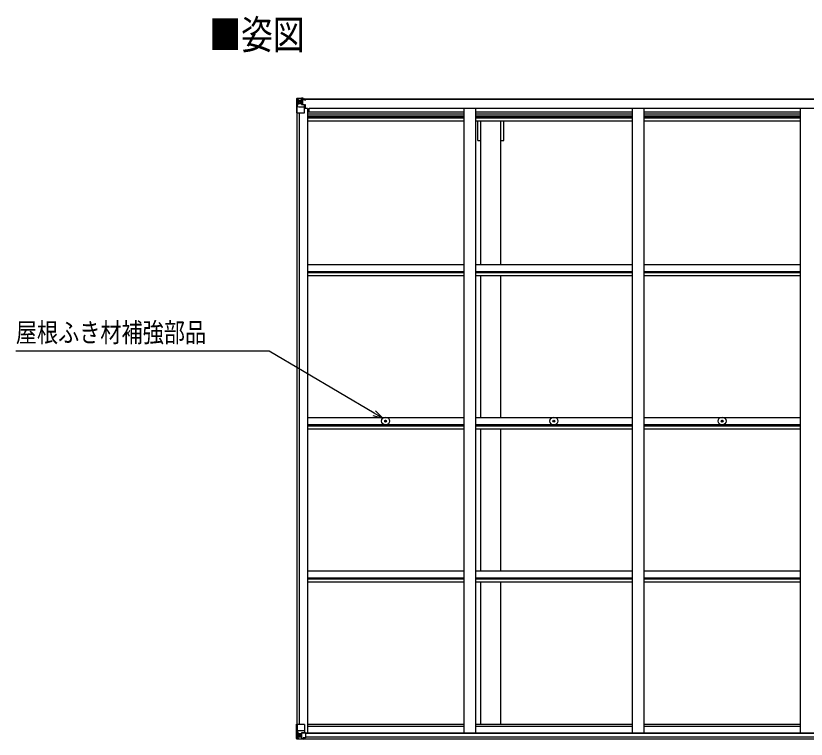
# Model space of a CAD drawing. Units: millimetres, scale not verified. Extents: x -10512 to 10512, y -7425 to 7425.
# Drawn here: x -4637 to -1273, y -1149 to 1929 of the extents above; entities that cross this region are included whole.
import ezdxf
from ezdxf.enums import TextEntityAlignment as Align

# ---------------------------------------------------------------- set-up
doc = ezdxf.new("R2010")
doc.units = ezdxf.units.MM
doc.header["$LTSCALE"] = 40
for name, color, linetype in [('0-2_USER1', 3, 'Continuous'), ('0-4_YKK_13', 4, 'Continuous'), ('0-5_YKK_A1', 4, 'Continuous'), ('0-6_YKK_D', 6, 'Continuous')]:
    doc.layers.add(name, color=color, linetype=linetype)
doc.styles.add('ＭＳ ゴシック', font='')
doc.styles.get('ＭＳ ゴシック').set_extended_font_data('MS Gothic')

msp = doc.modelspace()

# ---------------------------------------------------------------- linework, layer by layer
at = {"layer": '0-4_YKK_13'}
for p, q in [((-3443, 1576.43), (-3443, 1576.4)), ((-3442.06, 1577.44), (-3442.06, 1577.44)), ((-3442.06, 1577.39), (-3442.06, 1577.43)), ((-3433.09, 1577.82), (-3441.01, 1577.35)), ((-3440.15, 1576.38), (-3440.15, 1576.31)), ((-3440.15, 1515.72), (-3440.15, 1576.31)), ((-3439.61, 1542.61), (-3435.47, 1554.69)), ((-3436.18, 1572.93), (-3438.92, 1576.6)), ((-3435.33, 1569.43), (-3433, 1569.49)), ((-3435.33, 1555.96), (-3435.33, 1569.43)), ((-3433, 1555.92), (-3435.33, 1555.96)), ((-3421, 1578.61), (-3433, 1577.83)), ((-3433, 1569.48), (-3421, 1569.48)), ((-3433, 1555.92), (-3421, 1555.92)), ((-3433, 1555.92), (-3433, 1555.92)), ((-3427.52, 1562.28), (-3427.52, 1561.32)), ((-3422, 1569.48), (-3421, 1569.48)), ((-3414.5, 1579.12), (-3421, 1578.72)), ((-3421, 1552.63), (-3421, 1578.72)), ((-3421, 1577.84), (-3414.5, 1578.24)), ((-3419.5, 1573.02), (-3421, 1573.02)), ((-3419.5, 1569.48), (-3421, 1569.48)), ((-3419.5, 1555.92), (-3421, 1555.92)), ((-3420.17, 1552.37), (-3409.82, 1550.72)), ((-3420.17, 1551.74), (-3420.17, 1552.37)), ((-3409.82, 1550.08), (-3420.17, 1551.74)), ((-3414.5, 1577.31), (-3419.5, 1577.22)), ((-3419, 1572.66), (-3419.5, 1572.66)), ((-3415.5, 1567.73), (-3419.5, 1567.73)), ((-3415.5, 1559.52), (-3419.5, 1559.52)), ((-3419.39, 1571.36), (-3415.5, 1571.36)), ((-3419, 1573.68), (-3419, 1571.73)), ((-3411, 1573.68), (-3419, 1573.68)), ((-3411, 1573.66), (-3419, 1573.66)), ((-3409, 1571.82), (-3419, 1571.73)), ((-3419, 1571.57), (-3419, 1571.73)), ((-3419, 1571.73), (-3419, 1571.73)), ((-3415.5, 1551.62), (-3415.5, 1571.59)), ((-3414.5, 1578.24), (-3414.5, 1579.12)), ((-3414.5, 1577.72), (-3414.5, 1578.24)), ((-3414.5, 1577.72), (-3414.5, 1577.31)), ((-3414.5, 1577.31), (-3414.5, 1576.49)), ((-3409.82, 1550.72), (-3409.82, 1550.08)), ((-3409.55, 1550.64), (-3405.5, 1550.6)), ((-3409.5, 1576.92), (-3409.5, 1576.49)), ((-3409.2, 1576.92), (-3409.5, 1576.92)), ((-3409.2, 1576.92), (-3407.51, 1576.49)), ((-3409, 1573.42), (-3404, 1573.42)), ((-3409, 1571.82), (-3409, 1573.42)), ((-3409, 1516.72), (-3409, 1549.82)), ((-3404.5, 1550.59), (-3405.5, 1550.6)), ((-3405.5, 1548.87), (-3404.5, 1548.87)), ((-3404.5, 1534.38), (-3404.5, 1550.59)), ((-3404, 1574.35), (-3404, 1573.42)), ((-3404, 1573.42), (-3403, 1573.42)), ((-3403, 1573.42), (-3403, 1574.35)), ((-3403, 1573.42), (-3403, 1571.86)), ((-3403, 1571.74), (-3403, 1571.86)), ((-3440.15, 1515.72), (-3410, 1515.72)), ((-3439.61, 1542.61), (-3433, 1542.39)), ((-3433, 1542.39), (-3409, 1542.39)), ((-3404.5, 1538.72), (-3409, 1538.72)), ((-3065.27, 204.96), (-3064.17, 204.98)), ((-3065.27, 203.96), (-3064.17, 203.94)), ((-3064.17, 204.98), (-3063.65, 205.08)), ((-3064.17, 203.94), (-3063.65, 203.84)), ((-3063.55, 205.6), (-3063.65, 205.08)), ((-3063.55, 203.32), (-3063.65, 203.84)), ((-3063.53, 206.7), (-3063.55, 205.6)), ((-3063.53, 202.21), (-3063.55, 203.32)), ((-3062.53, 206.7), (-3062.51, 205.6)), ((-3062.53, 202.21), (-3062.51, 203.32)), ((-3062.51, 205.6), (-3062.41, 205.08)), ((-3062.51, 203.32), (-3062.41, 203.84)), ((-3061.89, 204.98), (-3062.41, 205.08)), ((-3061.89, 203.94), (-3062.41, 203.84)), ((-3060.78, 204.96), (-3061.89, 204.98)), ((-3060.78, 203.96), (-3061.89, 203.94)), ((-2349.27, 204.96), (-2348.17, 204.98)), ((-2349.27, 203.96), (-2348.17, 203.94)), ((-2348.17, 204.98), (-2347.65, 205.08)), ((-2348.17, 203.94), (-2347.65, 203.84)), ((-2347.55, 205.6), (-2347.65, 205.08)), ((-2347.55, 203.32), (-2347.65, 203.84)), ((-2347.53, 206.7), (-2347.55, 205.6)), ((-2347.53, 202.21), (-2347.55, 203.32)), ((-2346.53, 206.7), (-2346.51, 205.6)), ((-2346.53, 202.21), (-2346.51, 203.32)), ((-2346.51, 205.6), (-2346.41, 205.08)), ((-2346.51, 203.32), (-2346.41, 203.84)), ((-2345.89, 204.98), (-2346.41, 205.08)), ((-2345.89, 203.94), (-2346.41, 203.84)), ((-2344.78, 204.96), (-2345.89, 204.98)), ((-2344.78, 203.96), (-2345.89, 203.94)), ((-1633.27, 204.96), (-1632.17, 204.98)), ((-1633.27, 203.96), (-1632.17, 203.94)), ((-1632.17, 204.98), (-1631.65, 205.08)), ((-1632.17, 203.94), (-1631.65, 203.84)), ((-1631.55, 205.6), (-1631.65, 205.08)), ((-1631.55, 203.32), (-1631.65, 203.84)), ((-1631.53, 206.7), (-1631.55, 205.6)), ((-1631.53, 202.21), (-1631.55, 203.32)), ((-1630.53, 206.7), (-1630.51, 205.6)), ((-1630.53, 202.21), (-1630.51, 203.32)), ((-1630.51, 205.6), (-1630.41, 205.08)), ((-1630.51, 203.32), (-1630.41, 203.84)), ((-1629.89, 204.98), (-1630.41, 205.08)), ((-1629.89, 203.94), (-1630.41, 203.84)), ((-1628.78, 204.96), (-1629.89, 204.98)), ((-1628.78, 203.96), (-1629.89, 203.94)), ((-3443, -1085.92), (-3410, -1085.92)), ((-3443, -1146.63), (-3443, -1085.92)), ((-3440.15, -1085.92), (-3440.15, -1146.5)), ((-3409, -1086.92), (-3409, -1120.01)), ((-3439.61, -1112.8), (-3433, -1112.58)), ((-3439.61, -1112.8), (-3435.47, -1124.88)), ((-3436.18, -1143.13), (-3438.92, -1146.79)), ((-3433, -1126.11), (-3435.33, -1126.15)), ((-3435.33, -1126.15), (-3435.33, -1139.62)), ((-3435.33, -1139.62), (-3433, -1139.68)), ((-3433, -1112.58), (-3409, -1112.58)), ((-3433, -1126.11), (-3433, -1126.12)), ((-3421, -1126.12), (-3433, -1126.12)), ((-3433, -1139.67), (-3421, -1139.67)), ((-3428.48, -1132.48), (-3428.48, -1131.52)), ((-3421, -1122.13), (-3414.5, -1122.13)), ((-3421, -1122.13), (-3421, -1148.92)), ((-3409.82, -1120.27), (-3420.17, -1121.93)), ((-3420.17, -1121.93), (-3420.17, -1122.13)), ((-3417.47, -1122.13), (-3409.82, -1120.91)), ((-3414.5, -1122.13), (-3405.5, -1122.16)), ((-3414.5, -1149.31), (-3414.5, -1143.37)), ((-3409.82, -1120.91), (-3409.82, -1120.27)), ((-3404.5, -1123.07), (-3404.5, -1143.23)), ((-3442.06, -1147.58), (-3442.06, -1147.63)), ((-3433.09, -1148.01), (-3441.01, -1147.54)), ((-3440.15, -1146.57), (-3440.15, -1146.5)), ((-3421, -1148.8), (-3433, -1148.02)), ((-3405.5, -1143.94), (-3414.5, -1144))]:
    msp.add_line(p, q, dxfattribs=at)
for points in [[(-3443, 1576.4), (-3443, 1515.72), (-3440.15, 1515.72)], [(-3442.06, 1577.44), (-3433, 1577.99), (-3421, 1578.72)], [(-3429.44, 1563.24), (-3430.4, 1563.24), (-3430.4, 1564.2), (-3429.44, 1564.2)], [(-3428.48, 1565.16), (-3428.48, 1566.12), (-3427.52, 1566.12), (-3427.52, 1565.16)], [(-3427.52, 1561.32), (-3428.48, 1561.32), (-3428.48, 1562.28)], [(-3426.56, 1564.2), (-3425.6, 1564.2), (-3425.6, 1563.24), (-3426.56, 1563.24)], [(-3414.5, 1577.72), (-3419.5, 1577.72), (-3419.5, 1552.26)], [(-3419, 1572.66), (-3411, 1572.66), (-3411, 1574.35)], [(-3404, 1571.7), (-3419, 1571.57), (-3419, 1571.57)], [(-3409, 1571.82), (-3409, 1571.81), (-3403, 1571.86)], [(-3405.5, 1550.6), (-3405.5, 1548.87), (-3409, 1548.85)], [(-3429.44, -1134.4), (-3430.4, -1134.4), (-3430.4, -1133.44), (-3429.44, -1133.44)], [(-3428.48, -1131.52), (-3427.52, -1131.52), (-3427.52, -1132.48)], [(-3427.52, -1135.36), (-3427.52, -1136.32), (-3428.48, -1136.32), (-3428.48, -1135.36)], [(-3426.56, -1133.44), (-3425.6, -1133.44), (-3425.6, -1134.4), (-3426.56, -1134.4)], [(-3404.5, -1143.23), (-3404.51, -1143.33), (-3414.5, -1143.37)], [(-3442.06, -1147.63), (-3433, -1148.18), (-3414.5, -1149.31)]]:
    msp.add_lwpolyline(points, dxfattribs=at)
for centre, radius in [((-3428, 1563.72), 5.3), ((-3063.03, 204.46), 17), ((-3063.03, 204.46), 4), ((-2347.03, 204.46), 17), ((-2347.03, 204.46), 4), ((-1631.03, 204.46), 17), ((-1631.03, 204.46), 4), ((-3428, -1133.92), 5.3)]:
    msp.add_circle(centre, radius, dxfattribs=at)
for centre, radius, start, end in [((-3442, 1576.44), 1, 93.50017, 180.00079), ((-3442, 1576.43), 0.999, 93.4424, 179.95083), ((-3442, 1576.4), 0.999, 93.4424, 179.95083), ((-3440.84, 1590.04), 12.7, 269.24466, 275.10311), ((-3438.87, 1576.43), 1.28, 131.17831, 182.45895), ((-3429.44, 1565.16), 0.96, 270, 0), ((-3429.44, 1562.28), 0.96, 0, 90), ((-3426.56, 1565.16), 0.96, 180, 270), ((-3426.56, 1562.28), 0.96, 90, 180), ((-3420.06, 1553.3), 0.937, 182.32209, 263.26766), ((-3420.06, 1552.67), 0.937, 182.32209, 263.26766), ((-3419, 1574.18), 0.5, 179.99802, 269.99691), ((-3419, 1574.16), 0.5, 180.00109, 270.00109), ((-3419, 1571.23), 0.5, 90.52895, 180.04464), ((-3418.98, 1571.05), 0.513, 91.88028, 181.04707), ((-3409.93, 1549.79), 0.937, 2.32209, 83.26766), ((-3409.93, 1549.15), 0.937, 2.32209, 83.26766), ((-3403.86, 1579.38), 7.69, 268.96999, 276.43426), ((-3410, 1516.72), 1, 270, 0), ((-3063.03, 204.46), 2.3, 167.44414, 192.55586), ((-3063.03, 204.46), 2.3, 77.44414, 102.55586), ((-3063.03, 204.46), 2.3, 257.44414, 282.55586), ((-3063.03, 204.46), 2.3, 347.44414, 12.55586), ((-2347.03, 204.46), 2.3, 167.44414, 192.55586), ((-2347.03, 204.46), 2.3, 77.44414, 102.55586), ((-2347.03, 204.46), 2.3, 257.44414, 282.55586), ((-2347.03, 204.46), 2.3, 347.44414, 12.55586), ((-1631.03, 204.46), 2.3, 167.44414, 192.55586), ((-1631.03, 204.46), 2.3, 77.44414, 102.55586), ((-1631.03, 204.46), 2.3, 257.44414, 282.55586), ((-1631.03, 204.46), 2.3, 347.44414, 12.55586), ((-3410, -1086.92), 1, 0, 90), ((-3429.44, -1132.48), 0.96, 270, 0), ((-3429.44, -1135.36), 0.96, 0, 90), ((-3426.56, -1132.48), 0.96, 180, 270), ((-3426.56, -1135.36), 0.96, 90, 180), ((-3420.06, -1122.86), 0.937, 96.73234, 129.06602), ((-3409.93, -1119.34), 0.937, 276.73234, 357.67791), ((-3409.93, -1119.98), 0.937, 276.73234, 357.67791), ((-3442, -1146.59), 0.999, 180.04917, 266.5576), ((-3442, -1146.62), 0.999, 180.04917, 266.5576), ((-3442, -1146.63), 1, 179.99921, 266.49983), ((-3440.84, -1160.23), 12.7, 84.89689, 90.75534), ((-3438.87, -1146.62), 1.28, 177.54105, 228.82169)]:
    msp.add_arc(centre, radius, start, end, dxfattribs=at)
for centre, major_axis, ratio, start_param, end_param in [((-3241.06, 1589.75), (201, 12.36), 0.060933, 3.1373463, 3.1378449), ((-3440.06, 1577.51), (2, 0.12), 0.060933, 3.1378449, 4.2119296), ((-3439.87, 1574.42), (-0.02, 3), 0.466854, 5.5234897, 6.1575023), ((-3438.2, 1569.35), (0.03, 5), 0.573921, 4.7320603, 5.5159136), ((-3436.73, 1555.98), (0, 3), 0.468246, 4.2703918, 4.7058971), ((-3514.75, 1569.48), (81.75, 0), 0.061163, 0, 0.0007725), ((-3438.89, 1544.95), (0.85, 2.32), 0.403757, 2.3087461, 3.2744049), ((-3438.89, -1115.15), (0.85, -2.32), 0.403757, 3.0087805, 3.9744392), ((-3438.2, -1139.54), (0.03, -5), 0.573921, 0.7672717, 1.551125), ((-3436.73, -1126.17), (0, -3), 0.468246, 1.5772882, 2.0127935), ((-3514.75, -1139.67), (81.75, 0), 0.061163, 6.2824128, 6.2831853), ((-3405.5, -1123.07), (1, -0.021), 0.906239, 0.0187047, 1.589501), ((-3405.5, -1143.23), (1, 0.012), 0.707053, 4.7036637, 6.124411), ((-3440.06, -1147.71), (2, -0.12), 0.060933, 2.0712557, 3.1453404), ((-3241.06, -1159.94), (201, -12.36), 0.060933, 3.1453404, 3.145839), ((-3439.87, -1144.61), (-0.02, -3), 0.466854, 0.125683, 0.7596956)]:
    msp.add_ellipse(centre, major_axis=major_axis, ratio=ratio, start_param=start_param, end_param=end_param, dxfattribs=at)
at = {"layer": '0-5_YKK_A1'}
for p, q in [((-3419.5, 1576.49), (1589.5, 1576.49)), ((-3419.5, 1574.35), (1589.5, 1574.35)), ((-3441, 1515.72), (-3441, -1085.92)), ((-3431.3, 1515.72), (-3431.3, -1085.92)), ((-3396, 1534.38), (-3409, 1534.38)), ((-3396, 1534.38), (-3396, -1121.94)), ((-3396, 1520.69), (-2730, 1520.69)), ((-3388.5, 1520.69), (-3388.5, 1536.21)), ((-3388.5, 1536.21), (1558.5, 1536.21)), ((-2730, 1536.19), (-2730, -1122.73)), ((-2680, 1536.19), (-2680, -1122.73)), ((-2680, 1520.69), (-2014, 1520.69)), ((-2014, 1536.19), (-2014, -1122.73)), ((-1964, 1536.19), (-1964, -1122.73)), ((-1964, 1520.69), (-1298, 1520.69)), ((-1298, 1536.19), (-1298, -1122.73)), ((-3396, 1512.3), (-2730, 1512.3)), ((-3396, 1504.1), (-2730, 1504.1)), ((-3396, 1500.17), (-2730, 1500.17)), ((-3396, 1495.09), (-2730, 1495.09)), ((-3396, 1482.09), (-2730, 1482.09)), ((-2680, 1512.3), (-2014, 1512.3)), ((-2680, 1504.1), (-2014, 1504.1)), ((-2680, 1500.17), (-2014, 1500.17)), ((-2680, 1495.09), (-2014, 1495.09)), ((-2680, 1482.09), (-2014, 1482.09)), ((-2670, 1398.49), (-2670, 1480.9)), ((-2657.5, 870.64), (-2657.5, 1480.9)), ((-2572.5, 870.64), (-2572.5, 1480.9)), ((-2560, 1398.49), (-2560, 1480.9)), ((-1964, 1512.3), (-1298, 1512.3)), ((-1964, 1504.1), (-1298, 1504.1)), ((-1964, 1500.17), (-1298, 1500.17)), ((-1964, 1495.09), (-1298, 1495.09)), ((-1964, 1482.09), (-1298, 1482.09)), ((-2670, 1398.49), (-2657.5, 1398.49)), ((-2572.5, 1398.49), (-2560, 1398.49)), ((-3396, 870.76), (-2730.03, 870.76)), ((-2680, 870.76), (-2014.03, 870.76)), ((-1964, 870.76), (-1298.03, 870.76)), ((-3396, 841.03), (-2730.03, 841.03)), ((-3396, 836.48), (-2730.03, 836.48)), ((-3396, 823.47), (-2730.03, 823.47)), ((-2680, 841.03), (-2014.03, 841.03)), ((-2680, 836.48), (-2014.03, 836.48)), ((-2680, 823.47), (-2014.03, 823.47)), ((-2657.5, 218.98), (-2657.5, 822.27)), ((-2572.5, 218.98), (-2572.5, 822.27)), ((-1964, 841.03), (-1298.03, 841.03)), ((-1964, 836.48), (-1298.03, 836.48)), ((-1964, 823.47), (-1298.03, 823.47)), ((-3396, 219.1), (-2730.03, 219.1)), ((-2680, 219.1), (-2014.03, 219.1)), ((-1964, 219.1), (-1298.03, 219.1)), ((-3396, 189.37), (-2730.03, 189.37)), ((-3396, 184.82), (-2730.03, 184.82)), ((-3396, 171.81), (-2730.03, 171.81)), ((-2680, 189.37), (-2014.03, 189.37)), ((-2680, 184.82), (-2014.03, 184.82)), ((-2680, 171.81), (-2014.03, 171.81)), ((-2657.5, -432.68), (-2657.5, 170.61)), ((-2572.5, -432.68), (-2572.5, 170.61)), ((-1964, 189.37), (-1298.03, 189.37)), ((-1964, 184.82), (-1298.03, 184.82)), ((-1964, 171.81), (-1298.03, 171.81)), ((-3396, -432.56), (-2730.03, -432.56)), ((-2680, -432.56), (-2014.03, -432.56)), ((-1964, -432.56), (-1298.03, -432.56)), ((-3396, -462.29), (-2730.03, -462.29)), ((-3396, -466.84), (-2730.03, -466.84)), ((-2680, -462.29), (-2014.03, -462.29)), ((-2680, -466.84), (-2014.03, -466.84)), ((-1964, -462.29), (-1298.03, -462.29)), ((-1964, -466.84), (-1298.03, -466.84)), ((-3396, -479.85), (-2730.03, -479.85)), ((-2680, -479.85), (-2014.03, -479.85)), ((-2657.5, -1084.96), (-2657.5, -481.05)), ((-2572.5, -1084.96), (-2572.5, -481.05)), ((-1964, -479.85), (-1298.03, -479.85)), ((-3396, -1085.77), (-2730, -1085.77)), ((-3396, -1094.11), (-2730, -1094.11)), ((-2680, -1085.77), (-2014, -1085.77)), ((-2680, -1094.11), (-2014, -1094.11)), ((-1964, -1085.77), (-1298, -1085.77)), ((-1964, -1094.11), (-1298, -1094.11)), ((-3416.26, -1121.94), (1586.27, -1121.94)), ((-3404.5, -1124.2), (1574.5, -1124.2)), ((-3404.5, -1139.81), (1574.5, -1139.81)), ((-3414.5, -1147.71), (1584.5, -1147.71))]:
    msp.add_line(p, q, dxfattribs=at)
at = {"layer": '0-6_YKK_D'}
for points in [[(-3074.86, 216.67), (-3111.49, 238.22), (-3559.18, 501.64), (-4637.18, 501.64)], [(-3117.26, 228.41), (-3074.86, 216.67), (-3105.71, 248.04)]]:
    msp.add_lwpolyline(points, dxfattribs=at)

# ---------------------------------------------------------------- texts
at = {"layer": '0-2_USER1', "style": 'ＭＳ ゴシック', "width": 0.8}
msp.add_text('■姿図', height=123.8, dxfattribs=at).set_placement((-3813.51, 1750.2), align=Align.BOTTOM_LEFT)
at = {"layer": '0-6_YKK_D', "style": 'ＭＳ ゴシック', "width": 0.8}
msp.add_text('屋根ふき材補強部品', height=82.48, dxfattribs=at).set_placement((-4637.18, 515.68), align=Align.BOTTOM_LEFT)

doc.saveas('drawing.dxf')
